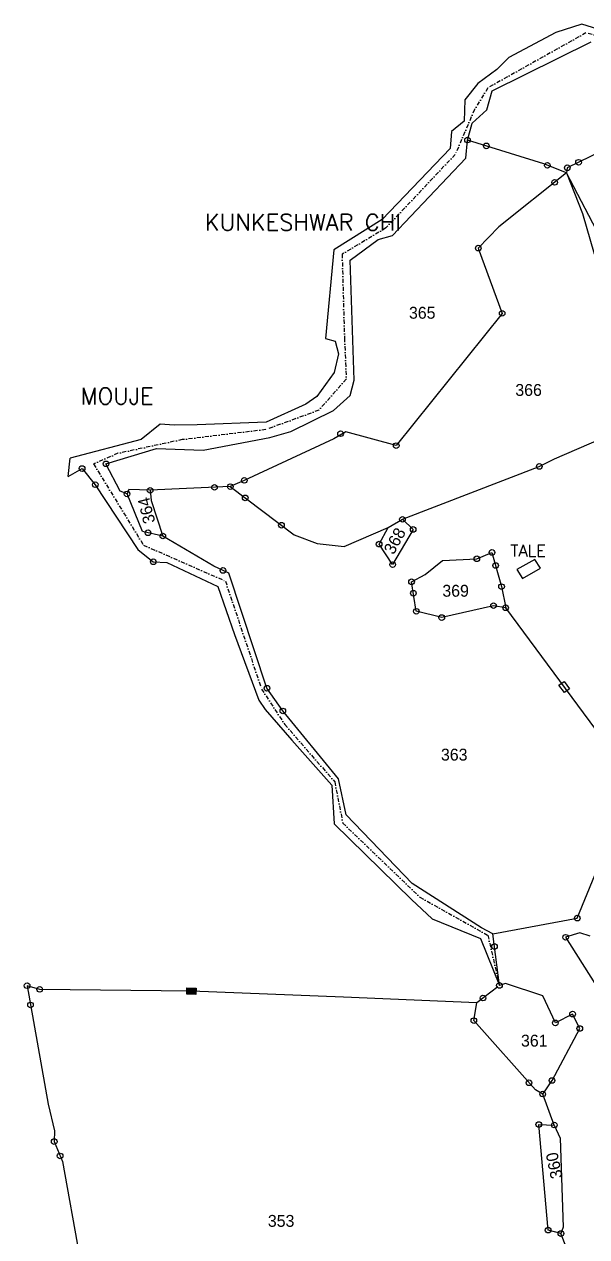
# Model space of a CAD drawing. Header units: metres. Extents: x 328578 to 333743, y 1800918 to 1805978.
# Drawn here: x 330045 to 330740, y 1803940 to 1805436 of the extents above; entities that cross this region are included whole.
import ezdxf
from ezdxf.enums import TextEntityAlignment as Align

# ---------------------------------------------------------------- set-up
doc = ezdxf.new("R2010")
doc.units = ezdxf.units.M
doc.header["$MEASUREMENT"] = 0
doc.linetypes.add('DASHDOT', pattern=[1, 0.5, -0.25, 0, -0.25])
for name, color, linetype in [('OFF', 1, 'Continuous'), ('POLY_PARCEL', 6, 'Continuous'), ('POLY_ROAD', 30, 'Continuous'), ('POLY_WATER', 4, 'Continuous'), ('TEXT_MAPIN', 7, 'Continuous'), ('TEXT_MAPOUT', 7, 'Continuous'), ('TEXT_PARCEL', 7, 'Continuous'), ('V_BOUND_LINE', 7, 'Continuous'), ('V_BOUND_STREAM_LINE', 7, 'DASHDOT')]:
    doc.layers.add(name, color=color, linetype=linetype)
doc.styles.get("Standard").update_dxf_attribs({"font": 'simplex.shx'})
doc.styles.add('TEXT_MAP', font='', dxfattribs={"height": 1.8})
doc.styles.get('TEXT_MAP').set_extended_font_data('Kruti Dev 050')

msp = doc.modelspace()

# ---------------------------------------------------------------- hatches: boundary and pattern name
msp.add_hatch(color=256).paths.add_polyline_path([(330257.4, 1804238.8), (330257.7, 1804246.6), (330246.4, 1804247.1), (330246, 1804239.2)])

# ---------------------------------------------------------------- linework, layer by layer
for points in [[(330711.9, 1804625.2), (330718.6, 1804616.1), (330712.3, 1804611.4), (330705.6, 1804620.6)], [(330246.4, 1804247.1), (330257.7, 1804246.6), (330257.4, 1804238.8), (330246, 1804239.2)]]:
    msp.add_lwpolyline(points, close=True)
for centre in [(330592.7, 1805293.5), (330615.9, 1805286.3), (330691.3, 1805262.3), (330715.9, 1805259.3), (330729.8, 1805266.1), (330700.2, 1805241.3), (330606, 1805160.1), (330635.5, 1805079.6), (330436, 1804931), (330504.7, 1804916.3), (330116.9, 1804888), (330146.4, 1804893.8), (330681.3, 1804890.6), (330133.2, 1804868), (330317.1, 1804873.4), (330172.4, 1804856.6), (330200.9, 1804861.1), (330280.3, 1804864.8), (330299.9, 1804865.7), (330318.3, 1804851.8), (330512.4, 1804825.3), (330198.3, 1804808.7), (330363, 1804818), (330525.6, 1804812.8), (330216.6, 1804804.7), (330483.6, 1804794.7), (330622.9, 1804784.4), (330204.8, 1804772.9), (330500.3, 1804769.4), (330604.2, 1804776.6), (330627.4, 1804768.3), (330290.8, 1804762.2), (330523.6, 1804748.2), (330525.9, 1804734.1), (330634.7, 1804742.2), (330624.8, 1804718.7), (330529.5, 1804711.8), (330560.9, 1804704), (330639.8, 1804716.1), (330345.1, 1804616.8), (330364.7, 1804588.7), (330728.2, 1804333), (330713.8, 1804309.3), (330626, 1804297.9), (330049, 1804249.5), (330064.6, 1804245), (330632.1, 1804249.9), (330053.2, 1804225.8), (330611.8, 1804234.3), (330722.4, 1804214.5), (330600.5, 1804206.4), (330701.2, 1804203.6), (330731.3, 1804196.7), (330668.6, 1804129.7), (330697, 1804132.5), (330685.5, 1804115.8), (330680.7, 1804078.2), (330699.8, 1804077.5), (330082.5, 1804057.1), (330089.8, 1804039.4), (330692.2, 1803947.8), (330708, 1803943.6)]:
    msp.add_circle(centre, 3.47)
at = {"layer": 'OFF'}
msp.add_line((330099.6, 1804878.2), (330102.3, 1804900.6), dxfattribs=at)
at = {"layer": 'POLY_PARCEL'}
for p, q in [((330928.4, 1805362.2), (330715.9, 1805259.3)), ((330687.1, 1805264), (330592.7, 1805293.5)), ((330714.7, 1805252.9), (330687.1, 1805264)), ((330714.7, 1805252.9), (330631.4, 1805186.3)), ((330715.9, 1805259.3), (330714.7, 1805252.9)), ((330631.4, 1805186.3), (330606, 1805160.1)), ((330606, 1805160.1), (330635.5, 1805079.6)), ((330635.5, 1805079.6), (330504.7, 1804916.3)), ((330700.1, 1804899.9), (330828.9, 1804955.6)), ((330442.5, 1804933.5), (330427.8, 1804924.5)), ((330504.7, 1804916.3), (330442.5, 1804933.5)), ((330427.8, 1804924.5), (330317.1, 1804873.4)), ((330512.4, 1804825.3), (330681.3, 1804890.6)), ((330681.3, 1804890.6), (330700.1, 1804899.9)), ((330317.1, 1804873.4), (330299.9, 1804865.7)), ((330174.8, 1804862.3), (330172.4, 1804856.6)), ((330200.9, 1804861.1), (330174.8, 1804862.3)), ((330299.9, 1804865.7), (330200.9, 1804861.1)), ((330200.9, 1804861.1), (330202.2, 1804848.6)), ((330299.9, 1804865.7), (330378.6, 1804806.2)), ((330202.2, 1804848.6), (330216.6, 1804804.7)), ((330440.4, 1804791.8), (330494.6, 1804815.4)), ((330483.6, 1804794.7), (330494.6, 1804815.4)), ((330494.6, 1804815.4), (330512.4, 1804825.3)), ((330525.6, 1804812.8), (330500.3, 1804769.4)), ((330512.4, 1804825.3), (330525.6, 1804812.8)), ((330378.6, 1804806.2), (330407.3, 1804795.5)), ((330407.3, 1804795.5), (330440.4, 1804791.8)), ((330500.3, 1804769.4), (330483.6, 1804794.7)), ((330604.2, 1804776.6), (330622.9, 1804784.4)), ((330622.9, 1804784.4), (330634.7, 1804742.2)), ((330540.3, 1804757), (330562, 1804774.6)), ((330562, 1804774.6), (330604.2, 1804776.6)), ((330523.6, 1804748.2), (330540.3, 1804757)), ((330529.5, 1804711.8), (330523.6, 1804748.2)), ((330634.7, 1804742.2), (330639.8, 1804716.1)), ((330560.9, 1804704), (330529.5, 1804711.8)), ((330624.8, 1804718.7), (330560.9, 1804704)), ((330639.8, 1804716.1), (330624.8, 1804718.7)), ((330829.4, 1804459.5), (330639.8, 1804716.1)), ((330728.2, 1804333), (330749.8, 1804386)), ((330624, 1804313.7), (330728.2, 1804333)), ((330731.5, 1804314.9), (330713.8, 1804309.3)), ((330713.8, 1804309.3), (330765.5, 1804227.5)), ((330744.2, 1804310.8), (330731.5, 1804314.9)), ((330639.6, 1804252.2), (330632.1, 1804249.9)), ((330685.5, 1804237.1), (330639.6, 1804252.2)), ((330600.5, 1804206.4), (330604.2, 1804228.5)), ((330701.2, 1804203.6), (330685.5, 1804237.1)), ((330722.4, 1804214.5), (330701.2, 1804203.6)), ((330731.3, 1804196.7), (330722.4, 1804214.5)), ((330676.5, 1804120.8), (330600.5, 1804206.4)), ((330697, 1804132.5), (330731.3, 1804196.7)), ((330685.5, 1804115.8), (330697, 1804132.5)), ((330685.5, 1804115.8), (330676.5, 1804120.8)), ((330699.8, 1804077.5), (330685.5, 1804115.8)), ((330692.2, 1803947.8), (330680.7, 1804078.2)), ((330680.7, 1804078.2), (330699.8, 1804077.5)), ((330699.8, 1804077.5), (330707.2, 1804061.4)), ((330707.2, 1804061.4), (330710.9, 1803951.5)), ((330708, 1803943.6), (330692.2, 1803947.8)), ((330710.9, 1803951.5), (330708, 1803943.6)), ((330749.7, 1803838.8), (330708, 1803943.6))]:
    msp.add_line(p, q, dxfattribs=at)
at = {"layer": 'POLY_ROAD'}
for p, q in [((330756.5, 1805173.7), (330714.7, 1805252.9)), ((330714.7, 1805252.9), (330734.7, 1805203)), ((330734.7, 1805203), (330749, 1805153.2))]:
    msp.add_line(p, q, dxfattribs=at)
at = {"layer": 'POLY_WATER'}
for p, q in [((330701.6, 1805426.4), (330643.8, 1805395.6)), ((330733.9, 1805436.5), (330701.6, 1805426.4)), ((330779.6, 1805422.4), (330733.9, 1805436.5)), ((330623, 1805354.1), (330745.3, 1805414.6)), ((330643.8, 1805395.6), (330629, 1805380.8)), ((330629, 1805380.8), (330605.5, 1805363.4)), ((330605.5, 1805363.4), (330589.3, 1805343.2)), ((330616.7, 1805331), (330623, 1805354.1)), ((330589.3, 1805343.2), (330588.6, 1805316.7)), ((330598.3, 1805314.5), (330616.7, 1805331)), ((330588.6, 1805316.7), (330573.1, 1805304)), ((330592.7, 1805293.5), (330598.3, 1805314.5)), ((330573.1, 1805304), (330571.1, 1805283.2)), ((330590.5, 1805271), (330592.7, 1805293.5)), ((330571.1, 1805283.2), (330487.5, 1805195.6)), ((330499.9, 1805175.7), (330590.5, 1805271)), ((330487.5, 1805195.6), (330427.6, 1805158)), ((330447.8, 1805145.2), (330482.4, 1805170.8)), ((330482.4, 1805170.8), (330499.9, 1805175.7)), ((330427.6, 1805158), (330417.4, 1805048.5)), ((330452.6, 1804997), (330447.8, 1805145.2)), ((330417.4, 1805048.5), (330429.5, 1805045.2)), ((330429.5, 1805045.2), (330433.6, 1805029.7)), ((330433.6, 1805029.7), (330428.1, 1805006.5)), ((330428.1, 1805006.5), (330406.5, 1804976.9)), ((330447.7, 1804978), (330452.6, 1804997)), ((330406.5, 1804976.9), (330393.1, 1804967.5)), ((330427.4, 1804959.8), (330447.7, 1804978)), ((330393.1, 1804967.5), (330344, 1804945.4)), ((330374.7, 1804933.9), (330427.4, 1804959.8)), ((330213.2, 1804942.8), (330189.7, 1804924)), ((330230.7, 1804941.5), (330213.2, 1804942.8)), ((330259, 1804942.1), (330230.7, 1804941.5)), ((330344, 1804945.4), (330259, 1804942.1)), ((330348.7, 1804926.2), (330374.7, 1804933.9)), ((330189.7, 1804924), (330102.3, 1804900.6)), ((330266.5, 1804910.5), (330348.7, 1804926.2)), ((330146.4, 1804893.8), (330208.9, 1804912.7)), ((330208.9, 1804912.7), (330266.5, 1804910.5)), ((330099.6, 1804878.2), (330116.9, 1804888)), ((330116.9, 1804888), (330133.2, 1804868)), ((330163.9, 1804860.1), (330146.4, 1804893.8)), ((330133.2, 1804868), (330185.7, 1804787.9)), ((330172.4, 1804856.6), (330163.9, 1804860.1)), ((330191.3, 1804810.3), (330172.4, 1804856.6)), ((330216.6, 1804804.7), (330191.3, 1804810.3)), ((330279.7, 1804767.5), (330216.6, 1804804.7)), ((330185.7, 1804787.9), (330204.8, 1804772.9)), ((330204.8, 1804772.9), (330221.4, 1804772.2)), ((330221.4, 1804772.2), (330284.6, 1804742.5)), ((330298.1, 1804758.8), (330279.7, 1804767.5)), ((330676, 1804775.9), (330653.4, 1804763.2)), ((330682.6, 1804765.2), (330676, 1804775.9)), ((330345.1, 1804616.8), (330298.1, 1804758.8)), ((330653.4, 1804763.2), (330660.4, 1804752.1)), ((330660.4, 1804752.1), (330682.6, 1804765.2)), ((330284.6, 1804742.5), (330305.1, 1804683.3)), ((330305.1, 1804683.3), (330334.9, 1804602.2)), ((330364.7, 1804588.7), (330345.1, 1804616.8)), ((330334.9, 1804602.2), (330342.7, 1804590.6)), ((330342.7, 1804590.6), (330375.7, 1804552.8)), ((330433.5, 1804505.1), (330364.7, 1804588.7)), ((330375.7, 1804552.8), (330425.3, 1804497.2)), ((330425.3, 1804497.2), (330428, 1804449.5)), ((330442.9, 1804460.5), (330433.5, 1804505.1)), ((330524.2, 1804375.6), (330442.9, 1804460.5)), ((330428, 1804449.5), (330523.4, 1804355.8)), ((330609.9, 1804320.9), (330524.2, 1804375.6)), ((330523.4, 1804355.8), (330549.2, 1804332.1)), ((330549.2, 1804332.1), (330608.6, 1804307.7)), ((330624, 1804313.7), (330609.9, 1804320.9)), ((330608.6, 1804307.7), (330632.1, 1804249.9)), ((330632.1, 1804249.9), (330624, 1804313.7))]:
    msp.add_line(p, q, dxfattribs=at)
at = {"layer": 'V_BOUND_LINE'}
for p, q in [((330064.6, 1804245), (330049, 1804249.5)), ((330049, 1804249.5), (330075, 1804103.2)), ((330251.9, 1804242.9), (330064.6, 1804245)), ((330439.5, 1804235.4), (330251.9, 1804242.9)), ((330630, 1804248.3), (330604.2, 1804228.5)), ((330604.2, 1804228.5), (330439.5, 1804235.4)), ((330075, 1804103.2), (330082.8, 1804070.3)), ((330082.8, 1804070.3), (330082.5, 1804057.1)), ((330082.5, 1804057.1), (330092.6, 1804032.4)), ((330092.6, 1804032.4), (330113.6, 1803915.5))]:
    msp.add_line(p, q, dxfattribs=at)
at = {"layer": 'V_BOUND_STREAM_LINE', "ltscale": 10}
for p, q in [((330738.9, 1805425.7), (330617.8, 1805357.9)), ((330785.7, 1805414.2), (330738.9, 1805425.7)), ((330617.8, 1805357.9), (330601.4, 1805331.3)), ((330601.4, 1805331.3), (330577.5, 1805275.8)), ((330577.5, 1805275.8), (330491.9, 1805185)), ((330491.9, 1805185), (330437.9, 1805152.6)), ((330437.9, 1805152.6), (330440.8, 1805049)), ((330440.8, 1805049), (330443.1, 1804998.5)), ((330443.1, 1804998.5), (330409.1, 1804960)), ((330409.1, 1804960), (330343.6, 1804936.1)), ((330343.6, 1804936.1), (330240.6, 1804923.7)), ((330240.6, 1804923.7), (330161.2, 1804906.8)), ((330161.2, 1804906.8), (330131.1, 1804893.7)), ((330131.1, 1804893.7), (330192.7, 1804793.5)), ((330192.7, 1804793.5), (330293.8, 1804749.1)), ((330293.8, 1804749.1), (330338.4, 1804615.8)), ((330338.4, 1804615.8), (330367.1, 1804572.1)), ((330367.1, 1804572.1), (330428.8, 1804501.2)), ((330428.8, 1804501.2), (330438.7, 1804450.4)), ((330438.7, 1804450.4), (330533.9, 1804358.9)), ((330533.9, 1804358.9), (330617.9, 1804311.8)), ((330617.9, 1804311.8), (330632.1, 1804249.9))]:
    msp.add_line(p, q, dxfattribs=at)

# ---------------------------------------------------------------- texts
at = {"layer": 'TEXT_MAPIN'}
msp.add_text('TALE', height=14.68, rotation=359.9674, dxfattribs=at).set_placement((330667.5, 1804786.6), align=Align.MIDDLE)
at = {"layer": 'TEXT_MAPOUT'}
for s, height, p in [('KUNKESHWAR CHI ', 20.388, (330396.5, 1805192)), ('MOUJE', 20.39, (330160.1, 1804977.4))]:
    msp.add_text(s, height=height, rotation=359.9674, dxfattribs=at).set_placement(p, align=Align.MIDDLE)
at = {"layer": 'TEXT_PARCEL', "style": 'TEXT_MAP'}
for s, rotation, p in [('365', 359.9674, (330536.8, 1805080.3)), ('366', 359.9674, (330668.1, 1804985)), ('364', 104.0206, (330196.3, 1804836.1)), ('368', 61.6365, (330502.8, 1804798.7)), ('369', 359.9674, (330578, 1804737.1)), ('363', 359.9674, (330576.3, 1804534.8)), ('361', 359.9674, (330675.1, 1804181.7)), ('360', 101.7501, (330699.7, 1804027.4)), ('353', 359.9674, (330362.6, 1803959.2))]:
    msp.add_text(s, height=14.68, rotation=rotation, dxfattribs=at).set_placement(p, align=Align.MIDDLE)

doc.saveas('drawing.dxf')
